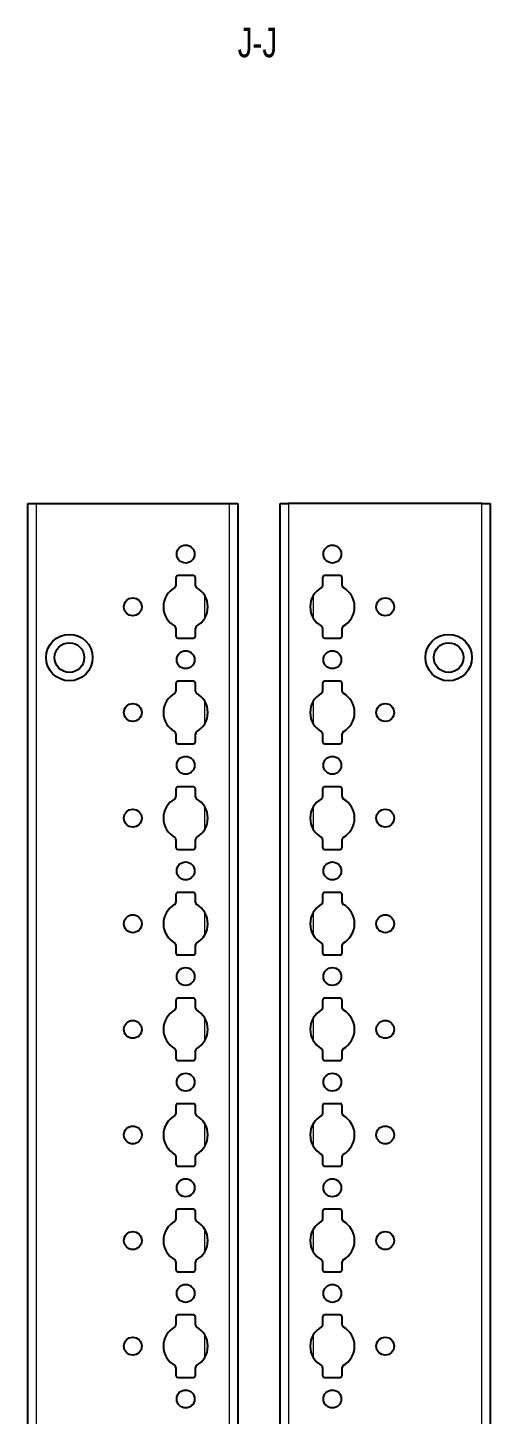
# Model space of a CAD drawing. Header units: millimetres. Extents: x -199 to 1318, y -1371 to 1077.
# Drawn here: x 1208.5 to 1317.9, y 431.6 to 759.8 of the extents above; entities that cross this region are included whole.
import ezdxf

# ---------------------------------------------------------------- set-up
doc = ezdxf.new("R2010")
doc.units = ezdxf.units.MM
doc.layers.add('FORMAT', color=7, linetype='Continuous')
doc.styles.add('SLDTEXTSTYLE0', font='TXT', dxfattribs={"width": 0.75})

msp = doc.modelspace()

# ---------------------------------------------------------------- linework, layer by layer
at = {"color": 7, "linetype": 'Continuous', "lineweight": 25}
for p, q in [((1208.55, -851.79), (1208.55, 647.21)), ((1208.55, 647.21), (1210.55, 647.21)), ((1210.55, 647.21), (1256.25, 647.21)), ((1256.25, 647.21), (1258.25, 647.21)), ((1258.25, 647.21), (1258.25, -851.79)), ((1268.25, -851.79), (1268.25, 647.21)), ((1268.25, 647.21), (1270.25, 647.21)), ((1315.95, 647.21), (1270.25, 647.21)), ((1315.95, 647.21), (1317.95, 647.21)), ((1317.95, 647.21), (1317.95, -851.79)), ((1243.6, 629.61), (1243.6, 627.73)), ((1247.7, 630.11), (1244.1, 630.11)), ((1248.2, 627.73), (1248.2, 629.61)), ((1278.3, 629.61), (1278.3, 627.73)), ((1282.4, 630.11), (1278.8, 630.11)), ((1282.9, 627.73), (1282.9, 629.61)), ((1243.6, 617.68), (1243.6, 615.81)), ((1248.2, 615.81), (1248.2, 617.68)), ((1278.3, 617.68), (1278.3, 615.81)), ((1282.9, 615.81), (1282.9, 617.68)), ((1244.1, 615.31), (1247.7, 615.31)), ((1278.8, 615.31), (1282.4, 615.31)), ((1243.6, 604.61), (1243.6, 602.73)), ((1247.7, 605.11), (1244.1, 605.11)), ((1248.2, 602.73), (1248.2, 604.61)), ((1278.3, 604.61), (1278.3, 602.73)), ((1282.4, 605.11), (1278.8, 605.11)), ((1282.9, 602.73), (1282.9, 604.61)), ((1243.6, 592.68), (1243.6, 590.81)), ((1248.2, 590.81), (1248.2, 592.68)), ((1278.3, 592.68), (1278.3, 590.81)), ((1282.9, 590.81), (1282.9, 592.68)), ((1244.1, 590.31), (1247.7, 590.31)), ((1278.8, 590.31), (1282.4, 590.31)), ((1243.6, 579.61), (1243.6, 577.73)), ((1247.7, 580.11), (1244.1, 580.11)), ((1248.2, 577.73), (1248.2, 579.61)), ((1278.3, 579.61), (1278.3, 577.73)), ((1282.4, 580.11), (1278.8, 580.11)), ((1282.9, 577.73), (1282.9, 579.61)), ((1243.6, 567.68), (1243.6, 565.81)), ((1244.1, 565.31), (1247.7, 565.31)), ((1248.2, 565.81), (1248.2, 567.68)), ((1278.3, 567.68), (1278.3, 565.81)), ((1278.8, 565.31), (1282.4, 565.31)), ((1282.9, 565.81), (1282.9, 567.68)), ((1247.7, 555.11), (1244.1, 555.11)), ((1282.4, 555.11), (1278.8, 555.11)), ((1243.6, 554.61), (1243.6, 552.73)), ((1248.2, 552.73), (1248.2, 554.61)), ((1278.3, 554.61), (1278.3, 552.73)), ((1282.9, 552.73), (1282.9, 554.61)), ((1243.6, 542.68), (1243.6, 540.81)), ((1248.2, 540.81), (1248.2, 542.68)), ((1278.3, 542.68), (1278.3, 540.81)), ((1282.9, 540.81), (1282.9, 542.68)), ((1244.1, 540.31), (1247.7, 540.31)), ((1278.8, 540.31), (1282.4, 540.31)), ((1243.6, 529.61), (1243.6, 527.73)), ((1247.7, 530.11), (1244.1, 530.11)), ((1248.2, 527.73), (1248.2, 529.61)), ((1278.3, 529.61), (1278.3, 527.73)), ((1282.4, 530.11), (1278.8, 530.11)), ((1282.9, 527.73), (1282.9, 529.61)), ((1243.6, 517.68), (1243.6, 515.81)), ((1244.1, 515.31), (1247.7, 515.31)), ((1248.2, 515.81), (1248.2, 517.68)), ((1278.3, 517.68), (1278.3, 515.81)), ((1278.8, 515.31), (1282.4, 515.31)), ((1282.9, 515.81), (1282.9, 517.68)), ((1243.6, 504.61), (1243.6, 502.73)), ((1247.7, 505.11), (1244.1, 505.11)), ((1248.2, 502.73), (1248.2, 504.61)), ((1278.3, 504.61), (1278.3, 502.73)), ((1282.4, 505.11), (1278.8, 505.11)), ((1282.9, 502.73), (1282.9, 504.61)), ((1243.6, 492.68), (1243.6, 490.81)), ((1248.2, 490.81), (1248.2, 492.68)), ((1278.3, 492.68), (1278.3, 490.81)), ((1282.9, 490.81), (1282.9, 492.68)), ((1244.1, 490.31), (1247.7, 490.31)), ((1278.8, 490.31), (1282.4, 490.31)), ((1243.6, 479.61), (1243.6, 477.73)), ((1247.7, 480.11), (1244.1, 480.11)), ((1248.2, 477.73), (1248.2, 479.61)), ((1278.3, 479.61), (1278.3, 477.73)), ((1282.4, 480.11), (1278.8, 480.11)), ((1282.9, 477.73), (1282.9, 479.61)), ((1243.6, 467.68), (1243.6, 465.81)), ((1248.2, 465.81), (1248.2, 467.68)), ((1278.3, 467.68), (1278.3, 465.81)), ((1282.9, 465.81), (1282.9, 467.68)), ((1244.1, 465.31), (1247.7, 465.31)), ((1278.8, 465.31), (1282.4, 465.31)), ((1243.6, 454.61), (1243.6, 452.73)), ((1247.7, 455.11), (1244.1, 455.11)), ((1248.2, 452.73), (1248.2, 454.61)), ((1278.3, 454.61), (1278.3, 452.73)), ((1282.4, 455.11), (1278.8, 455.11)), ((1282.9, 452.73), (1282.9, 454.61)), ((1243.6, 442.68), (1243.6, 440.81)), ((1244.1, 440.31), (1247.7, 440.31)), ((1248.2, 440.81), (1248.2, 442.68)), ((1278.3, 442.68), (1278.3, 440.81)), ((1278.8, 440.31), (1282.4, 440.31)), ((1282.9, 440.81), (1282.9, 442.68))]:
    msp.add_line(p, q, dxfattribs=at)
at = {"color": 8, "linetype": 'Continuous', "lineweight": 18}
for p, q in [((1210.55, 647.21), (1210.55, -851.79)), ((1256.25, -851.79), (1256.25, 647.21)), ((1270.25, 647.21), (1270.25, -851.79)), ((1315.95, -851.79), (1315.95, 647.21)), ((1250.4, 620), (1250.4, 625.41)), ((1276.1, 625.41), (1276.1, 620)), ((1250.4, 595), (1250.4, 600.41)), ((1276.1, 600.41), (1276.1, 595)), ((1250.4, 570), (1250.4, 575.41)), ((1276.1, 575.41), (1276.1, 570)), ((1250.4, 545), (1250.4, 550.41)), ((1276.1, 550.41), (1276.1, 545)), ((1250.4, 520), (1250.4, 525.41)), ((1276.1, 525.41), (1276.1, 520)), ((1250.4, 495), (1250.4, 500.41)), ((1276.1, 500.41), (1276.1, 495)), ((1250.4, 470), (1250.4, 475.41)), ((1276.1, 475.41), (1276.1, 470)), ((1250.4, 445), (1250.4, 450.41)), ((1276.1, 450.41), (1276.1, 445))]:
    msp.add_line(p, q, dxfattribs=at)
at = {"color": 7, "linetype": 'Continuous', "lineweight": 25}
for centre, radius in [((1245.9, 635.21), 2.12), ((1280.6, 635.21), 2.12), ((1233.4, 622.71), 2.12), ((1293.1, 622.71), 2.12), ((1218.4, 610.71), 5.5), ((1218.4, 610.71), 3.5), ((1308.1, 610.71), 5.5), ((1308.1, 610.71), 3.5), ((1245.9, 610.21), 2.12), ((1280.6, 610.21), 2.12), ((1233.4, 597.71), 2.12), ((1293.1, 597.71), 2.12), ((1245.9, 585.21), 2.12), ((1280.6, 585.21), 2.12), ((1233.4, 572.71), 2.12), ((1293.1, 572.71), 2.12), ((1245.9, 560.21), 2.12), ((1280.6, 560.21), 2.12), ((1233.4, 547.71), 2.12), ((1293.1, 547.71), 2.12), ((1245.9, 535.21), 2.12), ((1280.6, 535.21), 2.12), ((1233.4, 522.71), 2.12), ((1293.1, 522.71), 2.12), ((1245.9, 510.21), 2.12), ((1280.6, 510.21), 2.12), ((1233.4, 497.71), 2.12), ((1293.1, 497.71), 2.12), ((1245.9, 485.21), 2.12), ((1280.6, 485.21), 2.12), ((1233.4, 472.71), 2.12), ((1293.1, 472.71), 2.12), ((1245.9, 460.21), 2.12), ((1280.6, 460.21), 2.12), ((1233.4, 447.71), 2.12), ((1293.1, 447.71), 2.12), ((1245.9, 435.21), 2.12), ((1280.6, 435.21), 2.12)]:
    msp.add_circle(centre, radius, dxfattribs=at)
for centre, radius, start, end in [((1245.9, 622.71), 5.25, 119.1407, 240.8593), ((1243.1, 627.73), 0.5, 299.1407, 0), ((1244.1, 629.61), 0.5, 90, 180), ((1247.7, 629.61), 0.5, 0, 90), ((1248.7, 627.73), 0.5, 180, 240.8593), ((1245.9, 622.71), 5.25, 299.1407, 60.8593), ((1280.6, 622.71), 5.25, 119.1407, 240.8593), ((1277.8, 627.73), 0.5, 299.1407, 0), ((1278.8, 629.61), 0.5, 90, 180), ((1282.4, 629.61), 0.5, 0, 90), ((1283.4, 627.73), 0.5, 180, 240.8593), ((1280.6, 622.71), 5.25, 299.1407, 60.8593), ((1243.1, 617.68), 0.5, 0, 60.8593), ((1248.7, 617.68), 0.5, 119.1407, 180), ((1277.8, 617.68), 0.5, 0, 60.8593), ((1283.4, 617.68), 0.5, 119.1407, 180), ((1244.1, 615.81), 0.5, 180, 270), ((1247.7, 615.81), 0.5, 270, 0), ((1278.8, 615.81), 0.5, 180, 270), ((1282.4, 615.81), 0.5, 270, 0), ((1244.1, 604.61), 0.5, 90, 180), ((1247.7, 604.61), 0.5, 0, 90), ((1278.8, 604.61), 0.5, 90, 180), ((1282.4, 604.61), 0.5, 0, 90), ((1245.9, 597.71), 5.25, 119.1407, 240.8593), ((1243.1, 602.73), 0.5, 299.1407, 0), ((1248.7, 602.73), 0.5, 180, 240.8593), ((1245.9, 597.71), 5.25, 299.1407, 60.8593), ((1280.6, 597.71), 5.25, 119.1407, 240.8593), ((1277.8, 602.73), 0.5, 299.1407, 0), ((1283.4, 602.73), 0.5, 180, 240.8593), ((1280.6, 597.71), 5.25, 299.1407, 60.8593), ((1243.1, 592.68), 0.5, 0, 60.8593), ((1244.1, 590.81), 0.5, 180, 270), ((1247.7, 590.81), 0.5, 270, 0), ((1248.7, 592.68), 0.5, 119.1407, 180), ((1277.8, 592.68), 0.5, 0, 60.8593), ((1278.8, 590.81), 0.5, 180, 270), ((1282.4, 590.81), 0.5, 270, 0), ((1283.4, 592.68), 0.5, 119.1407, 180), ((1243.1, 577.73), 0.5, 299.1407, 0), ((1244.1, 579.61), 0.5, 90, 180), ((1247.7, 579.61), 0.5, 0, 90), ((1248.7, 577.73), 0.5, 180, 240.8593), ((1277.8, 577.73), 0.5, 299.1407, 0), ((1278.8, 579.61), 0.5, 90, 180), ((1282.4, 579.61), 0.5, 0, 90), ((1283.4, 577.73), 0.5, 180, 240.8593), ((1245.9, 572.71), 5.25, 119.1407, 240.8593), ((1245.9, 572.71), 5.25, 299.1407, 60.8593), ((1280.6, 572.71), 5.25, 119.1407, 240.8593), ((1280.6, 572.71), 5.25, 299.1407, 60.8593), ((1243.1, 567.68), 0.5, 0, 60.8593), ((1248.7, 567.68), 0.5, 119.1407, 180), ((1277.8, 567.68), 0.5, 0, 60.8593), ((1283.4, 567.68), 0.5, 119.1407, 180), ((1244.1, 565.81), 0.5, 180, 270), ((1247.7, 565.81), 0.5, 270, 0), ((1278.8, 565.81), 0.5, 180, 270), ((1282.4, 565.81), 0.5, 270, 0), ((1244.1, 554.61), 0.5, 90, 180), ((1247.7, 554.61), 0.5, 0, 90), ((1278.8, 554.61), 0.5, 90, 180), ((1282.4, 554.61), 0.5, 0, 90), ((1245.9, 547.71), 5.25, 119.1407, 240.8593), ((1243.1, 552.73), 0.5, 299.1407, 0), ((1248.7, 552.73), 0.5, 180, 240.8593), ((1245.9, 547.71), 5.25, 299.1407, 60.8593), ((1280.6, 547.71), 5.25, 119.1407, 240.8593), ((1277.8, 552.73), 0.5, 299.1407, 0), ((1283.4, 552.73), 0.5, 180, 240.8593), ((1280.6, 547.71), 5.25, 299.1407, 60.8593), ((1243.1, 542.68), 0.5, 0, 60.8593), ((1248.7, 542.68), 0.5, 119.1407, 180), ((1277.8, 542.68), 0.5, 0, 60.8593), ((1283.4, 542.68), 0.5, 119.1407, 180), ((1244.1, 540.81), 0.5, 180, 270), ((1247.7, 540.81), 0.5, 270, 0), ((1278.8, 540.81), 0.5, 180, 270), ((1282.4, 540.81), 0.5, 270, 0), ((1244.1, 529.61), 0.5, 90, 180), ((1247.7, 529.61), 0.5, 0, 90), ((1278.8, 529.61), 0.5, 90, 180), ((1282.4, 529.61), 0.5, 0, 90), ((1245.9, 522.71), 5.25, 119.1407, 240.8593), ((1243.1, 527.73), 0.5, 299.1407, 0), ((1248.7, 527.73), 0.5, 180, 240.8593), ((1245.9, 522.71), 5.25, 299.1407, 60.8593), ((1280.6, 522.71), 5.25, 119.1407, 240.8593), ((1277.8, 527.73), 0.5, 299.1407, 0), ((1283.4, 527.73), 0.5, 180, 240.8593), ((1280.6, 522.71), 5.25, 299.1407, 60.8593), ((1243.1, 517.68), 0.5, 0, 60.8593), ((1244.1, 515.81), 0.5, 180, 270), ((1247.7, 515.81), 0.5, 270, 0), ((1248.7, 517.68), 0.5, 119.1407, 180), ((1277.8, 517.68), 0.5, 0, 60.8593), ((1278.8, 515.81), 0.5, 180, 270), ((1282.4, 515.81), 0.5, 270, 0), ((1283.4, 517.68), 0.5, 119.1407, 180), ((1245.9, 497.71), 5.25, 119.1407, 240.8593), ((1243.1, 502.73), 0.5, 299.1407, 0), ((1244.1, 504.61), 0.5, 90, 180), ((1247.7, 504.61), 0.5, 0, 90), ((1248.7, 502.73), 0.5, 180, 240.8593), ((1245.9, 497.71), 5.25, 299.1407, 60.8593), ((1280.6, 497.71), 5.25, 119.1407, 240.8593), ((1277.8, 502.73), 0.5, 299.1407, 0), ((1278.8, 504.61), 0.5, 90, 180), ((1282.4, 504.61), 0.5, 0, 90), ((1283.4, 502.73), 0.5, 180, 240.8593), ((1280.6, 497.71), 5.25, 299.1407, 60.8593), ((1243.1, 492.68), 0.5, 0, 60.8593), ((1248.7, 492.68), 0.5, 119.1407, 180), ((1277.8, 492.68), 0.5, 0, 60.8593), ((1283.4, 492.68), 0.5, 119.1407, 180), ((1244.1, 490.81), 0.5, 180, 270), ((1247.7, 490.81), 0.5, 270, 0), ((1278.8, 490.81), 0.5, 180, 270), ((1282.4, 490.81), 0.5, 270, 0), ((1244.1, 479.61), 0.5, 90, 180), ((1247.7, 479.61), 0.5, 0, 90), ((1278.8, 479.61), 0.5, 90, 180), ((1282.4, 479.61), 0.5, 0, 90), ((1245.9, 472.71), 5.25, 119.1407, 240.8593), ((1243.1, 477.73), 0.5, 299.1407, 0), ((1248.7, 477.73), 0.5, 180, 240.8593), ((1245.9, 472.71), 5.25, 299.1407, 60.8593), ((1280.6, 472.71), 5.25, 119.1407, 240.8593), ((1277.8, 477.73), 0.5, 299.1407, 0), ((1283.4, 477.73), 0.5, 180, 240.8593), ((1280.6, 472.71), 5.25, 299.1407, 60.8593), ((1243.1, 467.68), 0.5, 0, 60.8593), ((1248.7, 467.68), 0.5, 119.1407, 180), ((1277.8, 467.68), 0.5, 0, 60.8593), ((1283.4, 467.68), 0.5, 119.1407, 180), ((1244.1, 465.81), 0.5, 180, 270), ((1247.7, 465.81), 0.5, 270, 0), ((1278.8, 465.81), 0.5, 180, 270), ((1282.4, 465.81), 0.5, 270, 0), ((1244.1, 454.61), 0.5, 90, 180), ((1247.7, 454.61), 0.5, 0, 90), ((1278.8, 454.61), 0.5, 90, 180), ((1282.4, 454.61), 0.5, 360, 90), ((1245.9, 447.71), 5.25, 119.1407, 240.8593), ((1243.1, 452.73), 0.5, 299.1407, 0), ((1248.7, 452.73), 0.5, 180, 240.8593), ((1245.9, 447.71), 5.25, 299.1407, 60.8593), ((1280.6, 447.71), 5.25, 119.1407, 240.8593), ((1277.8, 452.73), 0.5, 299.1407, 0), ((1283.4, 452.73), 0.5, 180, 240.8593), ((1280.6, 447.71), 5.25, 299.1407, 60.8593), ((1243.1, 442.68), 0.5, 0, 60.8593), ((1248.7, 442.68), 0.5, 119.1407, 180), ((1277.8, 442.68), 0.5, 0, 60.8593), ((1283.4, 442.68), 0.5, 119.1407, 180), ((1244.1, 440.81), 0.5, 180, 270), ((1247.7, 440.81), 0.5, 270, 0), ((1278.8, 440.81), 0.5, 180, 270), ((1282.4, 440.81), 0.5, 270, 0)]:
    msp.add_arc(centre, radius, start, end, dxfattribs=at)

# ---------------------------------------------------------------- texts
at = {"layer": 'FORMAT', "insert": (1262.88, 759.8), "char_height": 7, "attachment_point": 2, "style": 'SLDTEXTSTYLE0'}
msp.add_mtext('J-J', dxfattribs=at)

doc.saveas('drawing.dxf')
